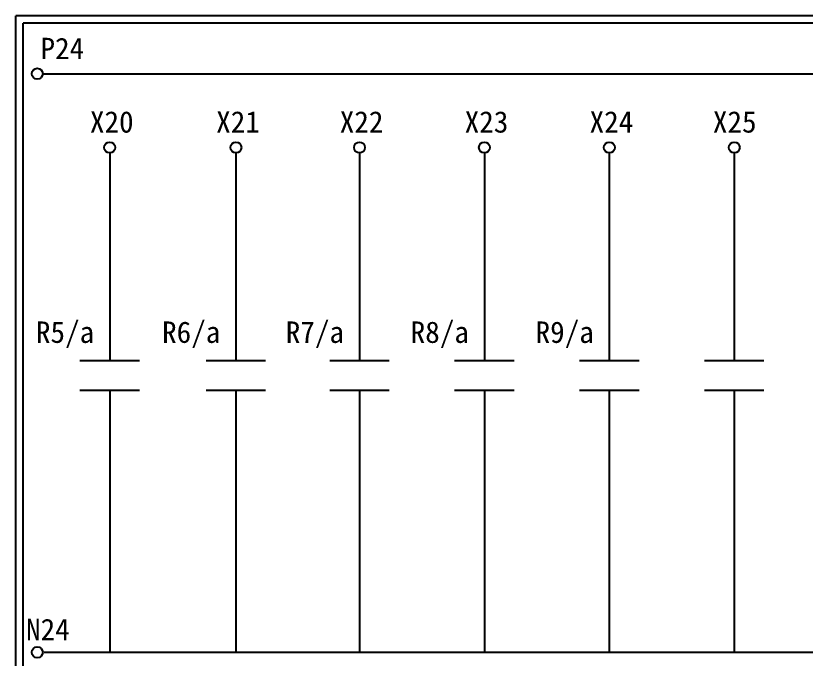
# Model space of a CAD drawing. Extents: x 325 to 612, y 3 to 207.
# Drawn here: x 325.3 to 458.2, y 98.8 to 207 of the extents above; entities that cross this region are included whole.
import ezdxf

# ---------------------------------------------------------------- set-up
doc = ezdxf.new("R2010")
doc.units = 0
doc.layers.get('0').update_dxf_attribs({"linetype": 'CONTINUOUS'})
doc.layers.add('圖框層', color=7, linetype='CONTINUOUS')
doc.layers.add('標尺寸層', color=3, linetype='CONTINUOUS')
doc.styles.add('STSL', font='kaiu.ttf')

msp = doc.modelspace()

# ---------------------------------------------------------------- linework, layer by layer
at = {"color": 0}
for p, q in [((341.1, 148.99), (336.1, 148.99)), ((346.1, 148.99), (341.1, 148.99)), ((362.32, 148.99), (357.32, 148.99)), ((367.32, 148.99), (362.32, 148.99)), ((383.1, 148.99), (378.1, 148.99)), ((388.1, 148.99), (383.1, 148.99)), ((404.1, 148.99), (399.1, 148.99)), ((409.1, 148.99), (404.1, 148.99)), ((425.1, 148.99), (420.1, 148.99)), ((430.1, 148.99), (425.1, 148.99)), ((446.1, 148.99), (441.1, 148.99)), ((451.1, 148.99), (446.1, 148.99)), ((341.1, 143.99), (336.1, 143.99)), ((346.1, 143.99), (341.1, 143.99)), ((362.32, 143.99), (357.32, 143.99)), ((367.32, 143.99), (362.32, 143.99)), ((383.1, 143.99), (378.1, 143.99)), ((388.1, 143.99), (383.1, 143.99)), ((404.1, 143.99), (399.1, 143.99)), ((409.1, 143.99), (404.1, 143.99)), ((425.1, 143.99), (420.1, 143.99)), ((430.1, 143.99), (425.1, 143.99)), ((446.1, 143.99), (441.1, 143.99)), ((451.1, 143.99), (446.1, 143.99))]:
    msp.add_line(p, q, dxfattribs=at)
at = {"layer": '圖框層', "color": 0}
for p, q in [((612.32, 206.97), (325.32, 206.97)), ((325.32, 3), (325.32, 206.97)), ((611.07, 205.72), (326.57, 205.72)), ((326.57, 4.25), (326.57, 205.72))]:
    msp.add_line(p, q, dxfattribs=at)
at = {"layer": '標尺寸層', "color": 0}
for p, q in [((329.84, 197.22), (607.44, 197.22)), ((341.1, 183.91), (341.1, 148.99)), ((362.32, 183.91), (362.32, 148.99)), ((383.1, 183.91), (383.1, 148.99)), ((404.1, 183.91), (404.1, 148.99)), ((425.1, 183.91), (425.1, 148.99)), ((446.1, 183.91), (446.1, 148.99)), ((341.1, 143.99), (341.1, 99.96)), ((362.32, 143.99), (362.32, 99.96)), ((383.1, 143.99), (383.1, 99.96)), ((404.1, 143.99), (404.1, 99.96)), ((425.1, 143.99), (425.1, 99.96)), ((446.1, 143.99), (446.1, 99.96)), ((341.1, 132.46), (341.1, 99.96)), ((362.32, 132.46), (362.32, 99.96)), ((383.1, 132.46), (383.1, 99.96)), ((404.1, 132.46), (404.1, 99.96)), ((425.1, 132.46), (425.1, 99.96)), ((330.05, 99.96), (607.44, 99.96))]:
    msp.add_line(p, q, dxfattribs=at)
for centre in [(328.92, 197.22), (341.1, 184.83), (362.32, 184.83), (383.1, 184.83), (404.1, 184.83), (425.1, 184.83), (446.1, 184.83), (328.92, 99.96)]:
    msp.add_circle(centre, 0.92, dxfattribs=at)

# ---------------------------------------------------------------- texts
at = {"layer": '圖框層', "color": 0, "style": 'STSL'}
for s, p in [('P24', (329.47, 199.68)), ('X20', (337.78, 187.33)), ('X21', (359, 187.33)), ('X22', (379.78, 187.33)), ('X23', (400.78, 187.33)), ('X24', (421.78, 187.33)), ('X25', (442.51, 187.33)), ('R5/a', (328.7, 151.98)), ('R6/a', (349.91, 151.98)), ('R7/a', (370.7, 151.98)), ('R8/a', (391.7, 151.98)), ('R9/a', (412.7, 151.98)), ('N24', (327.04, 102))]:
    msp.add_text(s, height=3.6, dxfattribs=at).set_placement(p)

doc.saveas('drawing.dxf')
